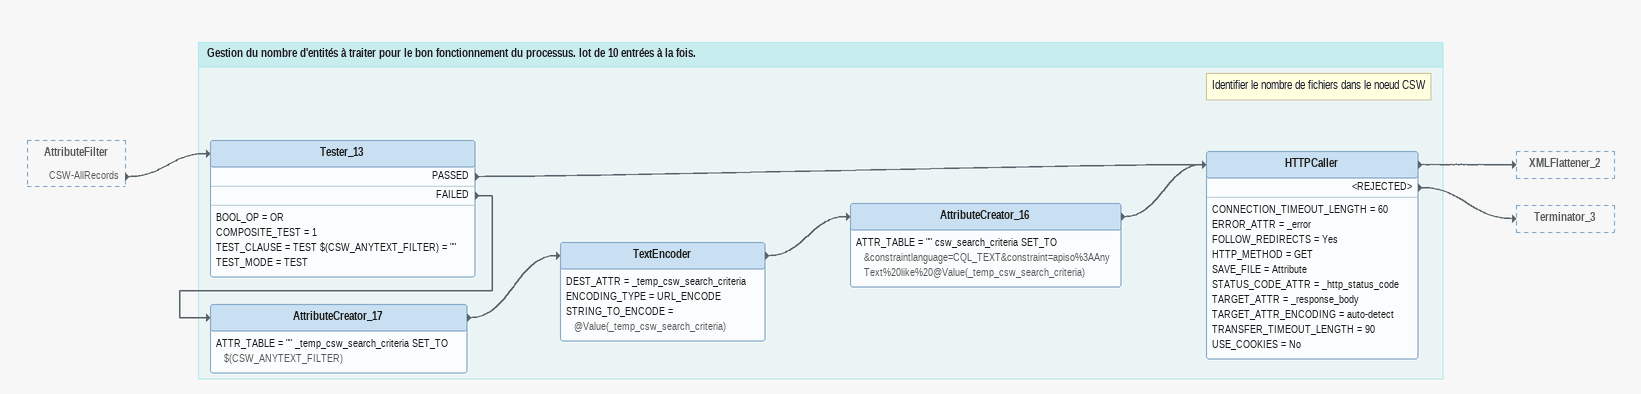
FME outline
AttributeFilter [outside]
    CSW-AllRecords -> Tester_13

Bookmark: Gestion du nombre d'entités à traiter pour le bon fonctionnement du processus. lot de 10 entrées à la fois.
Tester_13
    BOOL_OP = OR
    COMPOSITE_TEST = 1
    TEST_CLAUSE = TEST $(CSW_ANYTEXT_FILTER) = ""
    TEST_MODE = TEST
    PASSED -> HTTPCaller
    FAILED -> AttributeCreator_17
AttributeCreator_17
    ATTR_TABLE = "" _temp_csw_search_criteria SET_TO $(CSW_ANYTEXT_FILTER)
    -> TextEncoder
TextEncoder
    DEST_ATTR = _temp_csw_search_criteria
    ENCODING_TYPE = URL_ENCODE
    STRING_TO_ENCODE = @Value(_temp_csw_search_criteria)
    -> AttributeCreator_16
AttributeCreator_16
    ATTR_TABLE = "" csw_search_criteria SET_TO &constraintlanguage=CQL_TEXT&constraint=apiso%3AAnyText%20like%20@Value(_temp_csw_search_criteria)
    -> HTTPCaller
Note: Identifier le nombre de fichiers dans le noeud CSW
HTTPCaller
    CONNECTION_TIMEOUT_LENGTH = 60
    ERROR_ATTR = _error
    FOLLOW_REDIRECTS = Yes
    HTTP_METHOD = GET
    SAVE_FILE = Attribute
    STATUS_CODE_ATTR = _http_status_code
    TARGET_ATTR = _response_body
    TARGET_ATTR_ENCODING = auto-detect
    TRANSFER_TIMEOUT_LENGTH = 90
    USE_COOKIES = No
    -> XMLFlattener_2
    <REJECTED> -> Terminator_3
